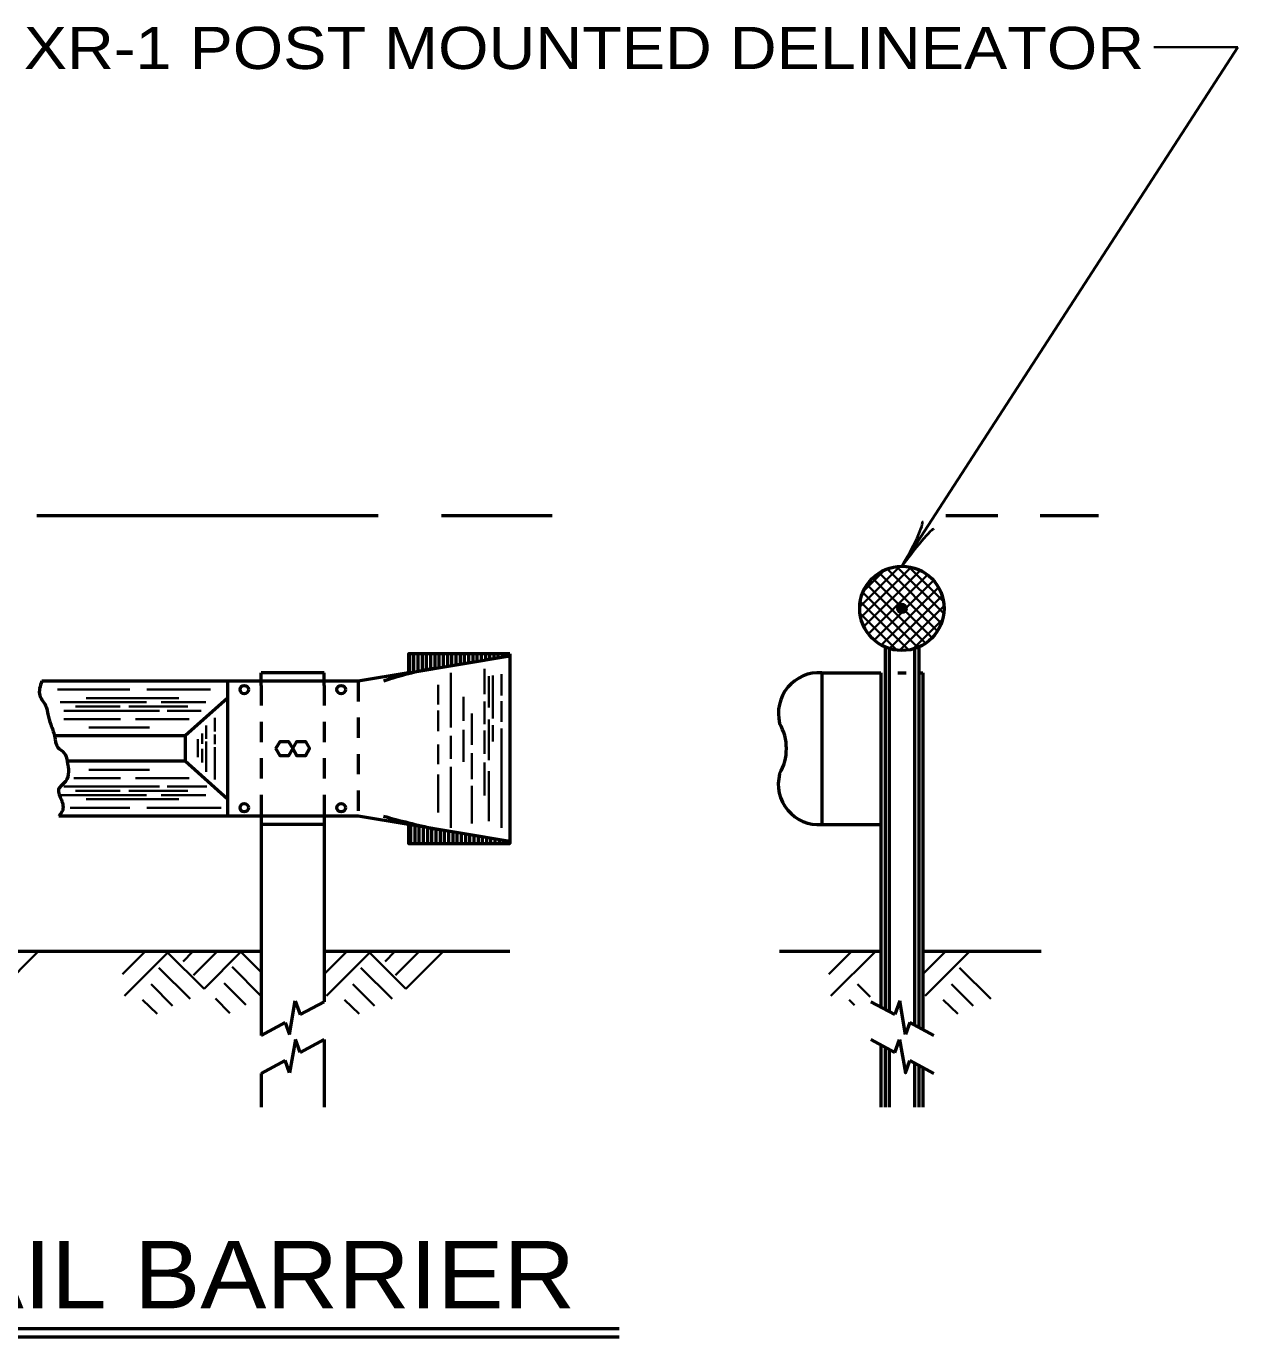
# Model space of a CAD drawing. Extents: x -108 to 748, y -62 to 482.
# Drawn here: x 317.2 to 403.4, y 90.9 to 184.1 of the extents above; entities that cross this region are included whole.
import ezdxf
from ezdxf.enums import TextEntityAlignment as Align

# ---------------------------------------------------------------- set-up
doc = ezdxf.new("R2010")
doc.units = 0
doc.header["$LTSCALE"] = 0.96
doc.linetypes.add('SHORT_DASHED', pattern=[2.7, 1.5, -1.2])
doc.layers.add('1', color=7, linetype='Continuous', lineweight=35)

msp = doc.modelspace()

# ---------------------------------------------------------------- hatches: boundary and pattern name
at = {"layer": '1'}
msp.add_hatch(color=256, dxfattribs=at).paths.add_polyline_path([(379.8188, 142.6699, 1), (379.2188, 142.6699, 1)])

# ---------------------------------------------------------------- linework, layer by layer
for p, q in [((379.5188, 145.6699), (403.419, 182.5986)), ((397.4398, 182.5986), (403.419, 182.5986)), ((376.5271, 142.7883), (379.4017, 145.6628)), ((376.5981, 142.0107), (380.1783, 145.591)), ((382.3221, 141.6118), (378.4616, 145.4724)), ((382.4896, 142.2928), (379.1422, 145.6403)), ((382.474, 143.1571), (380.0033, 145.6277)), ((376.7882, 143.8979), (378.2937, 145.4034)), ((376.8162, 141.3803), (380.8108, 145.3749)), ((377.1343, 140.8499), (381.3357, 145.0513)), ((381.6599, 140.577), (377.4259, 144.811)), ((377.5484, 140.4155), (381.7737, 144.6407)), ((382.0384, 141.047), (377.8947, 145.1907)), ((380.6451, 139.8947), (376.7429, 143.7969)), ((381.2011, 140.1872), (377.0373, 144.3511)), ((378.0433, 140.0619), (382.1283, 144.1468)), ((379.9797, 139.7116), (376.5602, 143.1311)), ((378.6355, 139.8055), (382.3808, 143.5508)), ((379.3564, 139.6779), (382.5087, 142.8301)), ((379.1448, 139.6979), (376.5456, 142.2971)), ((380.3085, 139.7814), (382.4067, 141.8796)), ((377.7239, 140.2703), (377.114, 140.8802)), ((347.4166, 138.0819), (347.4166, 134.2059)), ((349.8166, 138.3641), (349.8166, 136.5767)), ((351.0166, 137.9914), (351.0166, 136.4638)), ((346.5166, 137.2393), (346.5166, 135.8429)), ((350.1166, 137.8414), (350.1166, 135.6171)), ((350.4166, 137.8914), (350.4166, 134.8457)), ((324.5664, 136.8914), (319.4274, 136.8914)), ((328.0527, 136.2914), (321.4717, 136.2914)), ((330.3166, 136.8914), (325.779, 136.8914)), ((348.3166, 136.3697), (348.3166, 134.6763)), ((325.7538, 135.9914), (319.62, 135.9914)), ((326.6885, 135.3914), (319.8899, 135.3914)), ((323.8843, 135.6914), (320.7138, 135.6914)), ((328.7095, 135.6914), (324.5159, 135.6914)), ((329.9833, 135.9914), (326.8022, 135.9914)), ((329.6569, 135.3914), (327.2317, 135.3914)), ((346.5166, 135.4101), (346.5166, 133.9237)), ((348.9166, 135.2031), (348.9166, 132.9641)), ((349.8166, 136.0498), (349.8166, 134.4317)), ((351.0166, 136.0686), (351.0166, 134.6011)), ((323.9096, 134.7914), (319.8801, 134.7914)), ((328.798, 134.7914), (324.9833, 134.7914)), ((330.0166, 134.3414), (330.0166, 133.4001)), ((330.6166, 134.8814), (330.6166, 133.9103)), ((350.1166, 134.7704), (350.1166, 131.8729)), ((350.4166, 134.3565), (350.4166, 133.2087)), ((325.9811, 134.1914), (321.6612, 134.1914)), ((329.4166, 133.3752), (329.4166, 132.081)), ((329.7166, 133.7734), (329.7166, 133.0392)), ((330.6166, 133.6863), (330.6166, 133.0143)), ((347.4166, 133.6039), (347.4166, 131.9669)), ((348.3166, 134.0178), (348.3166, 131.76)), ((349.8166, 133.9802), (349.8166, 132.3244)), ((351.0166, 134.1307), (351.0166, 127.0562)), ((329.7166, 132.6783), (329.7166, 131.6953)), ((330.0166, 133.201), (330.0166, 131.0414)), ((330.6166, 132.7903), (330.6166, 130.5014)), ((346.5166, 132.983), (346.5166, 131.5906)), ((348.9166, 132.3809), (348.9166, 130.5182)), ((349.8166, 131.7035), (349.8166, 129.3516)), ((323.9096, 130.5914), (320.6001, 130.5914)), ((325.9811, 131.1914), (321.6612, 131.1914)), ((328.798, 130.5914), (324.9833, 130.5914)), ((346.5166, 130.8569), (346.5166, 128.1413)), ((347.4166, 131.4025), (347.4166, 127.0562)), ((350.1166, 131.0826), (350.1166, 127.5414)), ((326.6885, 129.9914), (319.8899, 129.9914)), ((323.8843, 129.6914), (320.7138, 129.6914)), ((328.7095, 129.6914), (324.5159, 129.6914)), ((330.0485, 129.9914), (327.2317, 129.9914)), ((348.9166, 130.0478), (348.9166, 127.376)), ((325.7538, 129.3914), (319.62, 129.3914)), ((328.0527, 129.0914), (321.4717, 129.0914)), ((329.9833, 129.3914), (326.8022, 129.3914)), ((324.5664, 128.4914), (320.3222, 128.4914)), ((331.0716, 128.4914), (325.779, 128.4914)), ((318.0406, 118.2434), (315.4246, 115.6034)), ((325.6326, 118.2434), (324.0486, 116.6594)), ((327.3366, 118.2434), (324.1926, 115.0994)), ((327.2166, 118.2434), (329.8566, 115.6034)), ((329.0406, 118.2434), (328.3686, 117.5474)), ((330.7686, 118.2434), (329.1126, 116.5874)), ((332.4726, 118.2434), (329.8566, 115.6034)), ((332.4726, 118.2434), (333.9166, 116.7994)), ((340.0006, 118.2434), (338.4166, 116.6594)), ((341.7046, 118.2434), (338.5606, 115.0994)), ((341.5846, 118.2434), (344.2246, 115.6034)), ((343.4086, 118.2434), (342.7366, 117.5474)), ((345.1366, 118.2434), (343.4806, 116.5874)), ((346.8406, 118.2434), (344.2246, 115.6034)), ((375.8991, 118.2434), (374.3151, 116.6594)), ((377.6031, 118.2434), (374.4591, 115.0994)), ((382.6006, 118.2434), (381.0166, 116.6594)), ((384.3046, 118.2434), (381.1606, 115.0994)), ((326.6406, 117.0914), (328.8726, 114.8834)), ((331.8486, 117.1634), (333.9166, 115.0954)), ((341.0086, 117.0914), (343.2406, 114.8834)), ((383.6086, 117.0914), (385.8406, 114.8834)), ((326.0886, 115.9394), (327.6246, 114.4034)), ((331.2966, 116.0114), (332.8326, 114.4754)), ((340.4566, 115.9394), (341.9926, 114.4034)), ((376.3551, 115.9394), (377.2488, 115.0457)), ((383.0566, 115.9394), (384.5926, 114.4034)), ((325.4886, 114.8354), (326.5206, 113.8274)), ((330.6726, 114.9074), (331.7046, 113.8754)), ((339.8566, 114.8354), (340.8886, 113.8274)), ((375.7551, 114.8354), (376.1471, 114.4525)), ((382.4566, 114.8354), (383.4886, 113.8274))]:
    msp.add_line(p, q, dxfattribs=at)
at = {"layer": '1', "lineweight": 53}
for p, q in [((317.9487, 149.2798), (333.4157, 149.2798)), ((332.3807, 149.2798), (342.2487, 149.2798)), ((346.7487, 149.2798), (354.6345, 149.2798)), ((382.6472, 149.2798), (386.3487, 149.2798)), ((389.3487, 149.2798), (393.5043, 149.2798)), ((378.3166, 139.9213), (378.3166, 114.1478)), ((380.7166, 139.9194), (380.7166, 112.8678)), ((344.498, 138.105), (344.498, 139.4414)), ((344.798, 138.155), (344.798, 139.4414)), ((345.098, 138.205), (345.098, 139.4414)), ((345.398, 138.255), (345.398, 139.4414)), ((345.698, 138.305), (345.698, 139.4414)), ((345.998, 138.355), (345.998, 139.4414)), ((346.298, 138.405), (346.298, 139.4414)), ((346.598, 138.455), (346.598, 139.4414)), ((346.898, 138.505), (346.898, 139.4414)), ((347.198, 138.555), (347.198, 139.4414)), ((347.498, 138.605), (347.498, 139.4414)), ((347.798, 138.655), (347.798, 139.4414)), ((348.098, 138.705), (348.098, 139.4414)), ((348.398, 138.755), (348.398, 139.4414)), ((348.698, 138.805), (348.698, 139.4414)), ((348.998, 138.855), (348.998, 139.4414)), ((349.298, 138.905), (349.298, 139.4414)), ((349.598, 138.955), (349.598, 139.4414)), ((349.898, 139.005), (349.898, 139.4414)), ((350.198, 139.055), (350.198, 139.4414)), ((350.498, 139.105), (350.498, 139.4414)), ((350.798, 139.155), (350.798, 139.4414)), ((351.098, 139.205), (351.098, 139.4414)), ((351.398, 139.255), (351.398, 139.4414)), ((351.6166, 139.4414), (351.6166, 125.9414)), ((378.6166, 139.8088), (378.6166, 113.9878)), ((380.4166, 139.8074), (380.4166, 113.0278)), ((333.9166, 137.1914), (333.9166, 138.0914)), ((338.4166, 138.0914), (333.9166, 138.0914)), ((338.4166, 137.1914), (338.4166, 138.0914)), ((344.4166, 138.0915), (340.8166, 137.4914)), ((373.8166, 138.0914), (373.8166, 127.2914)), ((373.8166, 138.0914), (378.0166, 138.0914)), ((378.0166, 138.0914), (378.0166, 114.3078)), ((379.2166, 138.0914), (379.8166, 138.0914)), ((380.7166, 138.0914), (381.0166, 138.0914)), ((381.0166, 138.0914), (381.0166, 112.7079)), ((340.8166, 137.4914), (318.3166, 137.4914)), ((331.5166, 137.4914), (331.5166, 127.8914)), ((331.5166, 136.2914), (328.5166, 133.5914)), ((328.5166, 133.5914), (319.2166, 133.5914)), ((328.5166, 133.5914), (328.5166, 131.7914)), ((328.5166, 131.7914), (320.1166, 131.7914)), ((331.5166, 129.0914), (328.5166, 131.7914)), ((333.9166, 128.1914), (333.9166, 112.2914)), ((338.4166, 128.1914), (338.4166, 114.6914)), ((344.4166, 127.2914), (340.8166, 127.8914)), ((338.4166, 127.2914), (333.9166, 127.2914)), ((351.6166, 126.0914), (344.4166, 127.2913)), ((344.577, 125.9414), (344.577, 127.2646)), ((344.877, 125.9414), (344.877, 127.2146)), ((345.177, 125.9414), (345.177, 127.1646)), ((345.477, 125.9414), (345.477, 127.1146)), ((345.777, 125.9414), (345.777, 127.0646)), ((346.077, 125.9414), (346.077, 127.0146)), ((346.377, 125.9414), (346.377, 126.9646)), ((346.677, 125.9414), (346.677, 126.9146)), ((346.977, 125.9414), (346.977, 126.8646)), ((347.277, 125.9414), (347.277, 126.8146)), ((373.8166, 127.2914), (378.0166, 127.2914)), ((347.577, 125.9414), (347.577, 126.7646)), ((347.877, 125.9414), (347.877, 126.7146)), ((348.177, 125.9414), (348.177, 126.6646)), ((348.477, 125.9414), (348.477, 126.6146)), ((348.777, 125.9414), (348.777, 126.5646)), ((349.077, 125.9414), (349.077, 126.5146)), ((349.377, 125.9414), (349.377, 126.4646)), ((349.677, 125.9414), (349.677, 126.4146)), ((349.977, 125.9414), (349.977, 126.3646)), ((350.277, 125.9414), (350.277, 126.3146)), ((350.577, 125.9414), (350.577, 126.2647)), ((350.877, 125.9414), (350.877, 126.2147)), ((351.177, 125.9414), (351.177, 126.1647)), ((351.477, 125.9414), (351.477, 126.1147)), ((309.6166, 118.2914), (333.9166, 118.2914)), ((338.4166, 118.2914), (351.6166, 118.2914)), ((370.8166, 118.2914), (378.0166, 118.2914)), ((381.0166, 118.2914), (389.4166, 118.2914)), ((335.9314, 112.3656), (336.3531, 114.7569)), ((336.3531, 114.7569), (336.6961, 113.7737)), ((338.4166, 114.6914), (336.6961, 113.7737)), ((377.2975, 114.6914), (379.018, 113.7737)), ((379.361, 114.7569), (379.018, 113.7737)), ((379.7827, 112.3656), (379.361, 114.7569)), ((335.6372, 113.209), (333.9166, 112.2914)), ((335.6372, 113.209), (335.9314, 112.3656)), ((380.0769, 113.209), (379.7827, 112.3656)), ((380.0769, 113.209), (381.7975, 112.2914)), ((336.369, 112.0113), (335.9473, 109.62)), ((336.696, 111.0738), (336.369, 112.0113)), ((336.696, 111.0738), (338.4166, 111.9914)), ((338.4166, 111.9914), (338.4166, 107.1914)), ((379.0181, 111.0738), (377.2975, 111.9914)), ((379.0181, 111.0738), (379.3451, 112.0113)), ((378.0166, 111.6079), (378.0166, 107.1914)), ((378.3166, 111.4479), (378.3166, 107.1914)), ((378.6166, 111.2879), (378.6166, 107.1914)), ((333.9166, 109.5914), (335.6371, 110.5091)), ((335.9473, 109.62), (335.6371, 110.5091)), ((381.7975, 109.5914), (380.077, 110.5091)), ((380.4166, 110.328), (380.4166, 107.1914)), ((380.7166, 110.1679), (380.7166, 107.1914)), ((381.0166, 110.0079), (381.0166, 107.1914)), ((333.9166, 109.5914), (333.9166, 107.1914)), ((233.8144, 91.455), (359.4092, 91.455)), ((233.8144, 90.855), (359.4092, 90.855))]:
    msp.add_line(p, q, dxfattribs=at)
at = {"layer": '1', "linetype": 'SHORT_DASHED', "lineweight": 53}
for p, q in [((333.9166, 137.1914), (333.9166, 128.1914)), ((338.4166, 137.1914), (338.4166, 128.1914)), ((340.8166, 137.4914), (340.8166, 127.8914))]:
    msp.add_line(p, q, dxfattribs=at)
at = {"layer": '1', "lineweight": 53}
for points in [[(351.6166, 139.4414), (344.4166, 139.4414), (344.4166, 138.0914), (351.6166, 139.2914)], [(334.9666, 132.6914), (335.2666, 133.211), (335.8666, 133.211), (336.1666, 132.6914), (335.8666, 132.1718), (335.2666, 132.1718)], [(336.1666, 132.6914), (336.4666, 133.211), (337.0666, 133.211), (337.3666, 132.6914), (337.0666, 132.1718), (336.4666, 132.1718)]]:
    msp.add_lwpolyline(points, close=True, dxfattribs=at)
for points in [[(340.8166, 127.8914), (338.4166, 127.8914), (333.9166, 127.8914), (319.5166, 127.8914)], [(344.4166, 127.2914), (344.4166, 125.9414), (351.6166, 125.9414), (351.6166, 126.0914)], [(379.3451, 112.0113), (379.7668, 109.62), (380.077, 110.5091)]]:
    msp.add_lwpolyline(points, dxfattribs=at)
for centre, radius in [((379.5188, 142.6699), 3), ((379.5188, 142.6699), 0.3), ((332.7166, 136.8914), 0.3), ((339.6166, 136.8914), 0.3), ((332.7166, 128.4914), 0.3), ((339.6166, 128.4914), 0.3)]:
    msp.add_circle(centre, radius, dxfattribs=at)
for centre, radius, start, end in [((350.0313, 115.4825), 23.2243, 99.45399, 108.6185), ((373.6277, 135.1988), 2.8988, 86.26433, 194.12453), ((367.7071, 132.6914), 3.5929, 329.93454, 30.06547), ((373.6012, 130.1619), 2.8786, 165.3192, 274.29194), ((361.8048, 196.9942), 71.7174, 254.48129, 257.44622)]:
    msp.add_arc(centre, radius, start, end, dxfattribs=at)
at = {"layer": '1', "lineweight": 40}
for centre, major_axis, ratio, start_param, end_param in [((379.9519, 146.9493), (-1.007, -1.9008), 0.122415, 0.8963533, 3.1415927), ((380.4625, 146.6608), (1.3222, 1.655), 0.07063, 6.2823074, 8.5597026)]:
    msp.add_ellipse(centre, major_axis=major_axis, ratio=ratio, start_param=start_param, end_param=end_param, dxfattribs=at)
at = {"layer": '1', "lineweight": 53}
msp.add_spline([(318.3166, 137.4914), (318.1658, 136.4771), (318.6317, 135.6615), (318.7482, 135.1372), (318.952, 134.409), (319.2166, 133.5914), (319.447, 132.7778), (319.9129, 132.37), (320.1166, 131.7914), (320.0003, 130.3601), (319.5053, 129.7776), (319.7091, 129.0494), (319.7673, 128.2338), (319.5166, 127.8914)], degree=3, dxfattribs=at)

# ---------------------------------------------------------------- texts
at = {"layer": '1', "width": 1.15}
msp.add_text('ALTERNATE XR-1 POST MOUNTED DELINEATOR', height=3, dxfattribs=at).set_placement((342.6645, 181.0353), align=Align.CENTER)
at = {"layer": '1', "width": 1.1}
msp.add_text('TEMPORARY GUARDRAIL BARRIER', height=4.8, dxfattribs=at).set_placement((235.0391, 92.8763))

doc.saveas('drawing.dxf')
